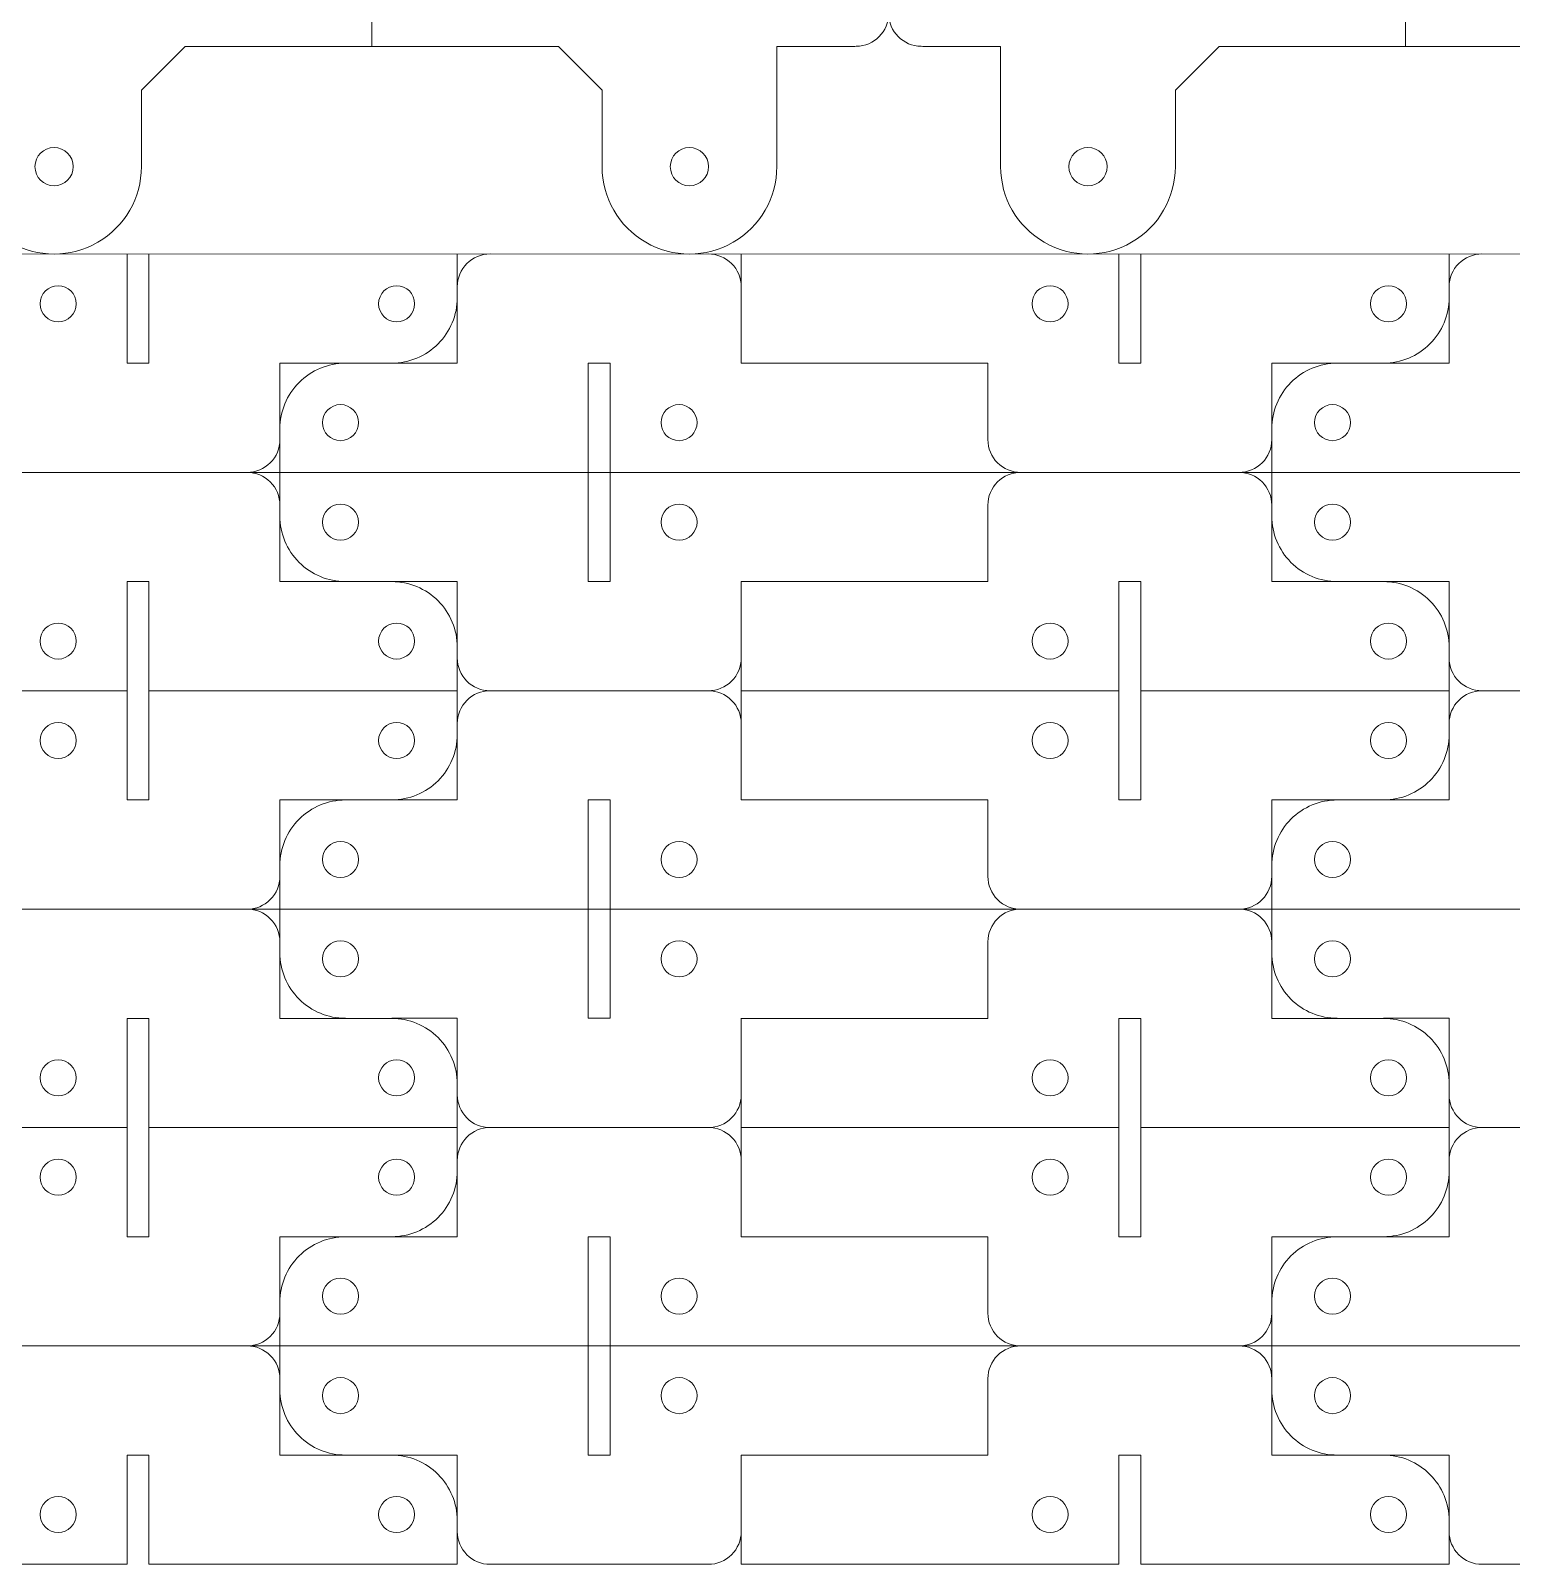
# Model space of a CAD drawing. Header units: millimetres. Extents: x -300 to 287, y -145 to 141.
# Drawn here: x 0.3 to 135.9, y -145 to -4.5 of the extents above; entities that cross this region are included whole.
import ezdxf

# ---------------------------------------------------------------- set-up
doc = ezdxf.new("R2010")
doc.units = ezdxf.units.MM
doc.header["$MEASUREMENT"] = 0
doc.layers.add('Layer 1', color=7, linetype='Continuous')

msp = doc.modelspace()

# ---------------------------------------------------------------- linework, layer by layer
at = {"layer": 'Layer 1', "lineweight": 9}
for points in [[(6.2012, 4.0377), (31.5447, 4.0377), (31.5447, -5.9623), (14.4512, -5.9623), (10.4512, -9.9623), (10.4512, -16.9623)], [(100.8881, 4.0377), (126.2316, 4.0377), (126.2316, -5.9623), (109.1381, -5.9623), (105.1381, -9.9623), (105.1381, -16.9623)], [(31.5446, -5.9623), (48.6381, -5.9623), (52.6381, -9.9623), (52.6381, -16.9623)], [(126.2315, -5.9623), (143.325, -5.9623), (147.325, -9.9623), (147.325, -16.9623)], [(-275.382, -41.9623), (-275.382, -34.9623), (-297.9755, -34.9623), (-297.9755, -24.9659), (244.0537, -24.9595)], [(9.1326, -24.9623), (9.1326, -34.9596), (11.1326, -34.9596), (11.1326, -24.9621)], [(39.3772, -28.9569), (39.3772, -24.9592)], [(87.9708, -41.9623), (87.9708, -34.9623), (87.9708, -34.9595), (65.3773, -34.9595), (65.3773, -34.9623), (65.3773, -24.9659)], [(99.9708, -24.9623), (99.9708, -34.9596), (101.9708, -34.9596), (101.9708, -24.9621)], [(130.2154, -28.9569), (130.2154, -24.9592)], [(23.1326, -41.9623), (23.1326, -34.9569), (33.3772, -34.9569)], [(113.9708, -41.9623), (113.9708, -34.9569), (124.2154, -34.9569)], [(-272.382, -44.9585), (269.6472, -44.9585)], [(20.1326, -44.9585), (20.1326, -44.9623)], [(90.9708, -44.9585), (90.9708, -44.9623)], [(110.9708, -44.9585), (110.9708, -44.9623)], [(11.1326, -64.9583), (11.1326, -74.9558), (9.1326, -74.9558), (9.1326, -64.9585), (-25.4609, -64.9549), (-25.4609, -54.9585), (-25.4609, -54.9613), (-2.8674, -54.9613), (-2.8674, -54.9585), (-2.8674, -47.9585)], [(33.3772, -54.9639), (23.1326, -54.9639), (23.1326, -47.9585)], [(101.9708, -64.9583), (101.9708, -74.9558), (99.9708, -74.9558), (99.9708, -64.9585), (65.3773, -64.9549), (65.3773, -54.9585), (65.3773, -54.9613), (87.9708, -54.9613), (87.9708, -54.9585), (87.9708, -47.9585)], [(124.2154, -54.9639), (113.9708, -54.9639), (113.9708, -47.9585)], [(9.1326, -64.9585), (9.1326, -54.9612), (11.1326, -54.9612), (11.1326, -64.9587), (39.3772, -64.9616), (39.3772, -60.9639)], [(33.3772, -54.9559), (39.3773, -54.9559), (39.3773, -61.9613)], [(99.9708, -64.9585), (99.9708, -54.9612), (101.9708, -54.9612), (101.9708, -64.9587), (130.2154, -64.9616), (130.2154, -60.9639)], [(124.2154, -54.9559), (130.2155, -54.9559), (130.2155, -61.9613)], [(39.3772, -68.9531), (39.3772, -64.9554)], [(42.3773, -64.9613), (62.3773, -64.9613)], [(87.9708, -81.9585), (87.9708, -74.9585), (87.9708, -74.9557), (65.3773, -74.9557), (65.3773, -74.9585), (65.3773, -64.9621)], [(130.2154, -68.9531), (130.2154, -64.9554)], [(133.2155, -64.9613), (153.2155, -64.9613)], [(23.1326, -81.9585), (23.1326, -74.9531), (33.3772, -74.9531)], [(113.9708, -81.9585), (113.9708, -74.9531), (124.2154, -74.9531)], [(-272.382, -84.9547), (269.6472, -84.9547)], [(20.1326, -84.9547), (20.1326, -84.9585)], [(90.9708, -84.9547), (90.9708, -84.9585)], [(110.9708, -84.9547), (110.9708, -84.9585)], [(11.1326, -104.9545), (11.1326, -114.952), (9.1326, -114.952), (9.1326, -104.9547), (-25.4609, -104.9511), (-25.4609, -94.9547), (-25.4609, -94.9575), (-2.8674, -94.9575), (-2.8674, -94.9547), (-2.8674, -87.9547)], [(33.3772, -94.9601), (23.1326, -94.9601), (23.1326, -87.9547)], [(101.9708, -104.9545), (101.9708, -114.952), (99.9708, -114.952), (99.9708, -104.9547), (65.3773, -104.9511), (65.3773, -94.9547), (65.3773, -94.9575), (87.9708, -94.9575), (87.9708, -94.9547), (87.9708, -87.9547)], [(124.2154, -94.9601), (113.9708, -94.9601), (113.9708, -87.9547)], [(9.1326, -104.9547), (9.1326, -94.9574), (11.1326, -94.9574), (11.1326, -104.9549), (39.3772, -104.9578), (39.3772, -100.9601)], [(33.3772, -94.9521), (39.3773, -94.9521), (39.3773, -101.9575)], [(99.9708, -104.9547), (99.9708, -94.9574), (101.9708, -94.9574), (101.9708, -104.9549), (130.2154, -104.9578), (130.2154, -100.9601)], [(124.2154, -94.9521), (130.2155, -94.9521), (130.2155, -101.9575)], [(39.3772, -104.9516), (39.3772, -108.9493)], [(42.3773, -104.9575), (62.3773, -104.9575)], [(87.9708, -121.9547), (87.9708, -114.9547), (87.9708, -114.9519), (65.3773, -114.9519), (65.3773, -114.9547), (65.3773, -104.9583)], [(130.2154, -104.9516), (130.2154, -108.9493)], [(133.2155, -104.9575), (153.2155, -104.9575)], [(33.3772, -114.9493), (23.1326, -114.9493), (23.1326, -121.9547)], [(124.2154, -114.9493), (113.9708, -114.9493), (113.9708, -121.9547)], [(269.6472, -124.9509), (-272.382, -124.9509)], [(20.1326, -124.9547), (20.1326, -124.9509)], [(90.9708, -124.9509), (90.9708, -124.9547)], [(110.9708, -124.9547), (110.9708, -124.9509)], [(39.3772, -140.9563), (39.3772, -144.954), (11.1326, -144.9511), (11.1326, -134.9536), (9.1326, -134.9536), (9.1326, -144.9509), (-25.4609, -144.9473), (-25.4609, -134.9509), (-25.4609, -134.9537), (-2.8674, -134.9537), (-2.8674, -134.9509), (-2.8674, -127.9509)], [(23.1326, -127.9509), (23.1326, -134.9563), (33.3772, -134.9563)], [(130.2154, -140.9563), (130.2154, -144.954), (101.9708, -144.9511), (101.9708, -134.9536), (99.9708, -134.9536), (99.9708, -144.9509), (65.3773, -144.9473), (65.3773, -134.9509), (65.3773, -134.9537), (87.9708, -134.9537), (87.9708, -134.9509), (87.9708, -127.9509)], [(113.9708, -127.9509), (113.9708, -134.9563), (124.2154, -134.9563)], [(33.3772, -134.9483), (39.3773, -134.9483), (39.3773, -141.9537)], [(124.2154, -134.9483), (130.2155, -134.9483), (130.2155, -141.9537)], [(42.3773, -144.9537), (62.3773, -144.9537)], [(133.2155, -144.9537), (153.2155, -144.9537)]]:
    msp.add_lwpolyline(points, dxfattribs=at)
at = {"layer": 'Layer 1', "color": 240, "lineweight": 9}
for points in [[(75.3818, -5.9623), (68.6381, -5.9623), (68.6381, -16.9623), (68.6381, -5.9623)], [(89.1381, -5.9623), (89.1381, -16.9623), (89.1381, -5.9623), (82.3944, -5.9623)], [(33.3772, -34.9649), (39.3773, -34.9649), (39.3773, -27.9595)], [(124.2154, -34.9649), (130.2155, -34.9649), (130.2155, -27.9595)], [(53.3773, -44.9595), (53.3773, -44.9613), (53.3773, -54.9586), (51.3773, -54.9586), (51.3773, -44.9611), (51.3773, -44.9597), (51.3773, -34.9622), (53.3773, -34.9622), (53.3773, -44.9595)], [(23.1327, -47.9585), (23.1327, -44.9582), (23.1327, -44.9626), (23.1327, -41.9623)], [(113.9709, -47.9585), (113.9709, -44.9582), (113.9709, -44.9626), (113.9709, -41.9623)], [(33.3772, -74.9611), (39.3773, -74.9611), (39.3773, -67.9557)], [(124.2154, -74.9611), (130.2155, -74.9611), (130.2155, -67.9557)], [(53.3773, -84.9557), (53.3773, -84.9575), (53.3773, -94.9548), (51.3773, -94.9548), (51.3773, -84.9573), (51.3773, -84.9559), (51.3773, -74.9584), (53.3773, -74.9584), (53.3773, -84.9557)], [(23.1327, -87.9547), (23.1327, -84.9544), (23.1327, -84.9588), (23.1327, -81.9585)], [(113.9709, -87.9547), (113.9709, -84.9544), (113.9709, -84.9588), (113.9709, -81.9585)], [(33.3772, -114.9573), (39.3773, -114.9573), (39.3773, -107.9519)], [(124.2154, -114.9573), (130.2155, -114.9573), (130.2155, -107.9519)], [(53.3773, -124.9519), (53.3773, -124.9537), (53.3773, -134.951), (51.3773, -134.951), (51.3773, -124.9535), (51.3773, -124.9521), (51.3773, -114.9546), (53.3773, -114.9546), (53.3773, -124.9519)], [(23.1327, -127.9509), (23.1327, -124.9506), (23.1327, -124.955), (23.1327, -121.9547)], [(113.9709, -127.9509), (113.9709, -124.9506), (113.9709, -124.955), (113.9709, -121.9547)]]:
    msp.add_lwpolyline(points, dxfattribs=at)
for points, knots in [([(82.3944, -5.9623), (82.2185, -5.9517), (82.0423, -5.9457), (81.8661, -5.9444), (80.2179, -5.9324), (78.8881, -4.5928), (78.8881, -2.9445), (78.8881, -4.5928), (77.5583, -5.9324), (75.9101, -5.9444), (75.7339, -5.9457), (75.5577, -5.9517), (75.3818, -5.9623)], [0, 0, 0, 0, 1, 1, 1, 2, 2, 2, 3, 3, 3, 4, 4, 4, 4]), ([(2.4512, -15.2123), (3.4177, -15.2123), (4.2012, -15.9958), (4.2012, -16.9623), (4.2012, -17.9288), (3.4177, -18.7123), (2.4512, -18.7123), (1.4847, -18.7123), (0.7012, -17.9288), (0.7012, -16.9623), (0.7012, -15.9958), (1.4847, -15.2123), (2.4512, -15.2123)], [0, 0, 0, 0, 1, 1, 1, 2, 2, 2, 3, 3, 3, 4, 4, 4, 4]), ([(60.6381, -15.2123), (59.6716, -15.2123), (58.8881, -15.9958), (58.8881, -16.9623), (58.8881, -17.9288), (59.6716, -18.7123), (60.6381, -18.7123), (61.6046, -18.7123), (62.3881, -17.9288), (62.3881, -16.9623), (62.3881, -15.9958), (61.6046, -15.2123), (60.6381, -15.2123)], [0, 0, 0, 0, 1, 1, 1, 2, 2, 2, 3, 3, 3, 4, 4, 4, 4]), ([(97.1381, -15.2123), (98.1046, -15.2123), (98.8881, -15.9958), (98.8881, -16.9623), (98.8881, -17.9288), (98.1046, -18.7123), (97.1381, -18.7123), (96.1716, -18.7123), (95.3881, -17.9288), (95.3881, -16.9623), (95.3881, -15.9958), (96.1716, -15.2123), (97.1381, -15.2123)], [0, 0, 0, 0, 1, 1, 1, 2, 2, 2, 3, 3, 3, 4, 4, 4, 4]), ([(39.3773, -27.9595), (39.3773, -27.1638), (39.6934, -26.4008), (40.256, -25.8382), (40.8186, -25.2755), (41.5817, -24.9595), (42.3773, -24.9595)], [0, 0, 0, 0, 1, 1, 1, 2, 2, 2, 2]), ([(62.3773, -24.9595), (63.173, -24.9595), (63.936, -25.2755), (64.4986, -25.8382), (65.0612, -26.4008), (65.3773, -27.1638), (65.3773, -27.9595)], [0, 0, 0, 0, 1, 1, 1, 2, 2, 2, 2]), ([(130.2155, -27.9595), (130.2155, -27.1638), (130.5316, -26.4008), (131.0942, -25.8382), (131.6568, -25.2755), (132.4199, -24.9595), (133.2155, -24.9595)], [0, 0, 0, 0, 1, 1, 1, 2, 2, 2, 2]), ([(2.8234, -27.8662), (3.7346, -27.8662), (4.4734, -28.6049), (4.4734, -29.5162), (4.4734, -30.4274), (3.7346, -31.1662), (2.8234, -31.1662), (1.9121, -31.1662), (1.1734, -30.4274), (1.1734, -29.5162), (1.1734, -28.6049), (1.9121, -27.8662), (2.8234, -27.8662)], [0, 0, 0, 0, 1, 1, 1, 2, 2, 2, 3, 3, 3, 4, 4, 4, 4]), ([(33.8234, -27.8662), (34.7346, -27.8662), (35.4734, -28.6049), (35.4734, -29.5162), (35.4734, -30.4274), (34.7346, -31.1662), (33.8234, -31.1662), (32.9121, -31.1662), (32.1734, -30.4274), (32.1734, -29.5162), (32.1734, -28.6049), (32.9121, -27.8662), (33.8234, -27.8662)], [0, 0, 0, 0, 1, 1, 1, 2, 2, 2, 3, 3, 3, 4, 4, 4, 4]), ([(93.6616, -27.8662), (94.5728, -27.8662), (95.3116, -28.6049), (95.3116, -29.5162), (95.3116, -30.4274), (94.5728, -31.1662), (93.6616, -31.1662), (92.7503, -31.1662), (92.0116, -30.4274), (92.0116, -29.5162), (92.0116, -28.6049), (92.7503, -27.8662), (93.6616, -27.8662)], [0, 0, 0, 0, 1, 1, 1, 2, 2, 2, 3, 3, 3, 4, 4, 4, 4]), ([(124.6616, -27.8662), (125.5728, -27.8662), (126.3116, -28.6049), (126.3116, -29.5162), (126.3116, -30.4274), (125.5728, -31.1662), (124.6616, -31.1662), (123.7503, -31.1662), (123.0116, -30.4274), (123.0116, -29.5162), (123.0116, -28.6049), (123.7503, -27.8662), (124.6616, -27.8662)], [0, 0, 0, 0, 1, 1, 1, 2, 2, 2, 3, 3, 3, 4, 4, 4, 4]), ([(23.1327, -40.9649), (23.1327, -39.3736), (23.7648, -37.8474), (24.89, -36.7222), (26.0153, -35.597), (27.5414, -34.9649), (29.1327, -34.9649)], [0, 0, 0, 0, 1, 1, 1, 2, 2, 2, 2]), ([(113.9709, -40.9649), (113.9709, -39.3736), (114.603, -37.8474), (115.7282, -36.7222), (116.8535, -35.597), (118.3796, -34.9649), (119.9709, -34.9649)], [0, 0, 0, 0, 1, 1, 1, 2, 2, 2, 2]), ([(28.6865, -42.0556), (27.7753, -42.0556), (27.0365, -41.3169), (27.0365, -40.4056), (27.0365, -39.4944), (27.7753, -38.7556), (28.6865, -38.7556), (29.5978, -38.7556), (30.3365, -39.4944), (30.3365, -40.4056), (30.3365, -41.3169), (29.5978, -42.0556), (28.6865, -42.0556)], [0, 0, 0, 0, 1, 1, 1, 2, 2, 2, 3, 3, 3, 4, 4, 4, 4]), ([(59.6865, -42.0556), (58.7753, -42.0556), (58.0365, -41.3169), (58.0365, -40.4056), (58.0365, -39.4944), (58.7753, -38.7556), (59.6865, -38.7556), (60.5978, -38.7556), (61.3365, -39.4944), (61.3365, -40.4056), (61.3365, -41.3169), (60.5978, -42.0556), (59.6865, -42.0556)], [0, 0, 0, 0, 1, 1, 1, 2, 2, 2, 3, 3, 3, 4, 4, 4, 4]), ([(119.5247, -42.0556), (118.6135, -42.0556), (117.8747, -41.3169), (117.8747, -40.4056), (117.8747, -39.4944), (118.6135, -38.7556), (119.5247, -38.7556), (120.436, -38.7556), (121.1747, -39.4944), (121.1747, -40.4056), (121.1747, -41.3169), (120.436, -42.0556), (119.5247, -42.0556)], [0, 0, 0, 0, 1, 1, 1, 2, 2, 2, 3, 3, 3, 4, 4, 4, 4]), ([(23.1327, -48.9559), (23.1327, -50.5472), (23.7648, -52.0734), (24.89, -53.1986), (26.0153, -54.3238), (27.5414, -54.9559), (29.1327, -54.9559)], [0, 0, 0, 0, 1, 1, 1, 2, 2, 2, 2]), ([(28.6865, -47.8652), (27.7753, -47.8652), (27.0365, -48.6039), (27.0365, -49.5152), (27.0365, -50.4264), (27.7753, -51.1652), (28.6865, -51.1652), (29.5978, -51.1652), (30.3365, -50.4264), (30.3365, -49.5152), (30.3365, -48.6039), (29.5978, -47.8652), (28.6865, -47.8652)], [0, 0, 0, 0, 1, 1, 1, 2, 2, 2, 3, 3, 3, 4, 4, 4, 4]), ([(59.6865, -47.8652), (58.7753, -47.8652), (58.0365, -48.6039), (58.0365, -49.5152), (58.0365, -50.4264), (58.7753, -51.1652), (59.6865, -51.1652), (60.5978, -51.1652), (61.3365, -50.4264), (61.3365, -49.5152), (61.3365, -48.6039), (60.5978, -47.8652), (59.6865, -47.8652)], [0, 0, 0, 0, 1, 1, 1, 2, 2, 2, 3, 3, 3, 4, 4, 4, 4]), ([(113.9709, -48.9559), (113.9709, -50.5472), (114.603, -52.0734), (115.7282, -53.1986), (116.8535, -54.3238), (118.3796, -54.9559), (119.9709, -54.9559)], [0, 0, 0, 0, 1, 1, 1, 2, 2, 2, 2]), ([(119.5247, -47.8652), (118.6135, -47.8652), (117.8747, -48.6039), (117.8747, -49.5152), (117.8747, -50.4264), (118.6135, -51.1652), (119.5247, -51.1652), (120.436, -51.1652), (121.1747, -50.4264), (121.1747, -49.5152), (121.1747, -48.6039), (120.436, -47.8652), (119.5247, -47.8652)], [0, 0, 0, 0, 1, 1, 1, 2, 2, 2, 3, 3, 3, 4, 4, 4, 4]), ([(2.8234, -62.0546), (3.7346, -62.0546), (4.4734, -61.3159), (4.4734, -60.4046), (4.4734, -59.4934), (3.7346, -58.7546), (2.8234, -58.7546), (1.9121, -58.7546), (1.1734, -59.4934), (1.1734, -60.4046), (1.1734, -61.3159), (1.9121, -62.0546), (2.8234, -62.0546)], [0, 0, 0, 0, 1, 1, 1, 2, 2, 2, 3, 3, 3, 4, 4, 4, 4]), ([(33.8234, -62.0546), (34.7346, -62.0546), (35.4734, -61.3159), (35.4734, -60.4046), (35.4734, -59.4934), (34.7346, -58.7546), (33.8234, -58.7546), (32.9121, -58.7546), (32.1734, -59.4934), (32.1734, -60.4046), (32.1734, -61.3159), (32.9121, -62.0546), (33.8234, -62.0546)], [0, 0, 0, 0, 1, 1, 1, 2, 2, 2, 3, 3, 3, 4, 4, 4, 4]), ([(93.6616, -62.0546), (94.5728, -62.0546), (95.3116, -61.3159), (95.3116, -60.4046), (95.3116, -59.4934), (94.5728, -58.7546), (93.6616, -58.7546), (92.7503, -58.7546), (92.0116, -59.4934), (92.0116, -60.4046), (92.0116, -61.3159), (92.7503, -62.0546), (93.6616, -62.0546)], [0, 0, 0, 0, 1, 1, 1, 2, 2, 2, 3, 3, 3, 4, 4, 4, 4]), ([(124.6616, -62.0546), (125.5728, -62.0546), (126.3116, -61.3159), (126.3116, -60.4046), (126.3116, -59.4934), (125.5728, -58.7546), (124.6616, -58.7546), (123.7503, -58.7546), (123.0116, -59.4934), (123.0116, -60.4046), (123.0116, -61.3159), (123.7503, -62.0546), (124.6616, -62.0546)], [0, 0, 0, 0, 1, 1, 1, 2, 2, 2, 3, 3, 3, 4, 4, 4, 4]), ([(39.3773, -67.9557), (39.3773, -67.16), (39.6934, -66.397), (40.256, -65.8344), (40.8186, -65.2717), (41.5817, -64.9557), (42.3773, -64.9557)], [0, 0, 0, 0, 1, 1, 1, 2, 2, 2, 2]), ([(62.3773, -64.9557), (63.173, -64.9557), (63.936, -65.2717), (64.4986, -65.8344), (65.0612, -66.397), (65.3773, -67.16), (65.3773, -67.9557)], [0, 0, 0, 0, 1, 1, 1, 2, 2, 2, 2]), ([(130.2155, -67.9557), (130.2155, -67.16), (130.5316, -66.397), (131.0942, -65.8344), (131.6568, -65.2717), (132.4199, -64.9557), (133.2155, -64.9557)], [0, 0, 0, 0, 1, 1, 1, 2, 2, 2, 2]), ([(2.8234, -67.8624), (3.7346, -67.8624), (4.4734, -68.6011), (4.4734, -69.5124), (4.4734, -70.4236), (3.7346, -71.1624), (2.8234, -71.1624), (1.9121, -71.1624), (1.1734, -70.4236), (1.1734, -69.5124), (1.1734, -68.6011), (1.9121, -67.8624), (2.8234, -67.8624)], [0, 0, 0, 0, 1, 1, 1, 2, 2, 2, 3, 3, 3, 4, 4, 4, 4]), ([(33.8234, -67.8624), (34.7346, -67.8624), (35.4734, -68.6011), (35.4734, -69.5124), (35.4734, -70.4236), (34.7346, -71.1624), (33.8234, -71.1624), (32.9121, -71.1624), (32.1734, -70.4236), (32.1734, -69.5124), (32.1734, -68.6011), (32.9121, -67.8624), (33.8234, -67.8624)], [0, 0, 0, 0, 1, 1, 1, 2, 2, 2, 3, 3, 3, 4, 4, 4, 4]), ([(93.6616, -67.8624), (94.5728, -67.8624), (95.3116, -68.6011), (95.3116, -69.5124), (95.3116, -70.4236), (94.5728, -71.1624), (93.6616, -71.1624), (92.7503, -71.1624), (92.0116, -70.4236), (92.0116, -69.5124), (92.0116, -68.6011), (92.7503, -67.8624), (93.6616, -67.8624)], [0, 0, 0, 0, 1, 1, 1, 2, 2, 2, 3, 3, 3, 4, 4, 4, 4]), ([(124.6616, -67.8624), (125.5728, -67.8624), (126.3116, -68.6011), (126.3116, -69.5124), (126.3116, -70.4236), (125.5728, -71.1624), (124.6616, -71.1624), (123.7503, -71.1624), (123.0116, -70.4236), (123.0116, -69.5124), (123.0116, -68.6011), (123.7503, -67.8624), (124.6616, -67.8624)], [0, 0, 0, 0, 1, 1, 1, 2, 2, 2, 3, 3, 3, 4, 4, 4, 4]), ([(23.1327, -80.9611), (23.1327, -79.3698), (23.7648, -77.8436), (24.89, -76.7184), (26.0153, -75.5932), (27.5414, -74.9611), (29.1327, -74.9611)], [0, 0, 0, 0, 1, 1, 1, 2, 2, 2, 2]), ([(113.9709, -80.9611), (113.9709, -79.3698), (114.603, -77.8436), (115.7282, -76.7184), (116.8535, -75.5932), (118.3796, -74.9611), (119.9709, -74.9611)], [0, 0, 0, 0, 1, 1, 1, 2, 2, 2, 2]), ([(28.6865, -82.0518), (27.7753, -82.0518), (27.0365, -81.3131), (27.0365, -80.4018), (27.0365, -79.4906), (27.7753, -78.7518), (28.6865, -78.7518), (29.5978, -78.7518), (30.3365, -79.4906), (30.3365, -80.4018), (30.3365, -81.3131), (29.5978, -82.0518), (28.6865, -82.0518)], [0, 0, 0, 0, 1, 1, 1, 2, 2, 2, 3, 3, 3, 4, 4, 4, 4]), ([(59.6865, -82.0518), (58.7753, -82.0518), (58.0365, -81.3131), (58.0365, -80.4018), (58.0365, -79.4906), (58.7753, -78.7518), (59.6865, -78.7518), (60.5978, -78.7518), (61.3365, -79.4906), (61.3365, -80.4018), (61.3365, -81.3131), (60.5978, -82.0518), (59.6865, -82.0518)], [0, 0, 0, 0, 1, 1, 1, 2, 2, 2, 3, 3, 3, 4, 4, 4, 4]), ([(119.5247, -82.0518), (118.6135, -82.0518), (117.8747, -81.3131), (117.8747, -80.4018), (117.8747, -79.4906), (118.6135, -78.7518), (119.5247, -78.7518), (120.436, -78.7518), (121.1747, -79.4906), (121.1747, -80.4018), (121.1747, -81.3131), (120.436, -82.0518), (119.5247, -82.0518)], [0, 0, 0, 0, 1, 1, 1, 2, 2, 2, 3, 3, 3, 4, 4, 4, 4]), ([(28.6865, -87.8614), (27.7753, -87.8614), (27.0365, -88.6001), (27.0365, -89.5114), (27.0365, -90.4226), (27.7753, -91.1614), (28.6865, -91.1614), (29.5978, -91.1614), (30.3365, -90.4226), (30.3365, -89.5114), (30.3365, -88.6001), (29.5978, -87.8614), (28.6865, -87.8614)], [0, 0, 0, 0, 1, 1, 1, 2, 2, 2, 3, 3, 3, 4, 4, 4, 4]), ([(59.6865, -87.8614), (58.7753, -87.8614), (58.0365, -88.6001), (58.0365, -89.5114), (58.0365, -90.4226), (58.7753, -91.1614), (59.6865, -91.1614), (60.5978, -91.1614), (61.3365, -90.4226), (61.3365, -89.5114), (61.3365, -88.6001), (60.5978, -87.8614), (59.6865, -87.8614)], [0, 0, 0, 0, 1, 1, 1, 2, 2, 2, 3, 3, 3, 4, 4, 4, 4]), ([(119.5247, -87.8614), (118.6135, -87.8614), (117.8747, -88.6001), (117.8747, -89.5114), (117.8747, -90.4226), (118.6135, -91.1614), (119.5247, -91.1614), (120.436, -91.1614), (121.1747, -90.4226), (121.1747, -89.5114), (121.1747, -88.6001), (120.436, -87.8614), (119.5247, -87.8614)], [0, 0, 0, 0, 1, 1, 1, 2, 2, 2, 3, 3, 3, 4, 4, 4, 4]), ([(23.1327, -88.9521), (23.1327, -90.5434), (23.7648, -92.0696), (24.89, -93.1948), (26.0153, -94.32), (27.5414, -94.9521), (29.1327, -94.9521)], [0, 0, 0, 0, 1, 1, 1, 2, 2, 2, 2]), ([(113.9709, -88.9521), (113.9709, -90.5434), (114.603, -92.0696), (115.7282, -93.1948), (116.8535, -94.32), (118.3796, -94.9521), (119.9709, -94.9521)], [0, 0, 0, 0, 1, 1, 1, 2, 2, 2, 2]), ([(2.8234, -102.0508), (3.7346, -102.0508), (4.4734, -101.3121), (4.4734, -100.4008), (4.4734, -99.4896), (3.7346, -98.7508), (2.8234, -98.7508), (1.9121, -98.7508), (1.1734, -99.4896), (1.1734, -100.4008), (1.1734, -101.3121), (1.9121, -102.0508), (2.8234, -102.0508)], [0, 0, 0, 0, 1, 1, 1, 2, 2, 2, 3, 3, 3, 4, 4, 4, 4]), ([(33.8234, -102.0508), (34.7346, -102.0508), (35.4734, -101.3121), (35.4734, -100.4008), (35.4734, -99.4896), (34.7346, -98.7508), (33.8234, -98.7508), (32.9121, -98.7508), (32.1734, -99.4896), (32.1734, -100.4008), (32.1734, -101.3121), (32.9121, -102.0508), (33.8234, -102.0508)], [0, 0, 0, 0, 1, 1, 1, 2, 2, 2, 3, 3, 3, 4, 4, 4, 4]), ([(93.6616, -102.0508), (94.5728, -102.0508), (95.3116, -101.3121), (95.3116, -100.4008), (95.3116, -99.4896), (94.5728, -98.7508), (93.6616, -98.7508), (92.7503, -98.7508), (92.0116, -99.4896), (92.0116, -100.4008), (92.0116, -101.3121), (92.7503, -102.0508), (93.6616, -102.0508)], [0, 0, 0, 0, 1, 1, 1, 2, 2, 2, 3, 3, 3, 4, 4, 4, 4]), ([(124.6616, -102.0508), (125.5728, -102.0508), (126.3116, -101.3121), (126.3116, -100.4008), (126.3116, -99.4896), (125.5728, -98.7508), (124.6616, -98.7508), (123.7503, -98.7508), (123.0116, -99.4896), (123.0116, -100.4008), (123.0116, -101.3121), (123.7503, -102.0508), (124.6616, -102.0508)], [0, 0, 0, 0, 1, 1, 1, 2, 2, 2, 3, 3, 3, 4, 4, 4, 4]), ([(39.3773, -107.9519), (39.3773, -107.1562), (39.6934, -106.3932), (40.256, -105.8306), (40.8186, -105.2679), (41.5817, -104.9519), (42.3773, -104.9519)], [0, 0, 0, 0, 1, 1, 1, 2, 2, 2, 2]), ([(62.3773, -104.9519), (63.173, -104.9519), (63.936, -105.2679), (64.4986, -105.8306), (65.0612, -106.3932), (65.3773, -107.1562), (65.3773, -107.9519)], [0, 0, 0, 0, 1, 1, 1, 2, 2, 2, 2]), ([(130.2155, -107.9519), (130.2155, -107.1562), (130.5316, -106.3932), (131.0942, -105.8306), (131.6568, -105.2679), (132.4199, -104.9519), (133.2155, -104.9519)], [0, 0, 0, 0, 1, 1, 1, 2, 2, 2, 2]), ([(2.8234, -107.8586), (3.7346, -107.8586), (4.4734, -108.5973), (4.4734, -109.5086), (4.4734, -110.4198), (3.7346, -111.1586), (2.8234, -111.1586), (1.9121, -111.1586), (1.1734, -110.4198), (1.1734, -109.5086), (1.1734, -108.5973), (1.9121, -107.8586), (2.8234, -107.8586)], [0, 0, 0, 0, 1, 1, 1, 2, 2, 2, 3, 3, 3, 4, 4, 4, 4]), ([(33.8234, -107.8586), (34.7346, -107.8586), (35.4734, -108.5973), (35.4734, -109.5086), (35.4734, -110.4198), (34.7346, -111.1586), (33.8234, -111.1586), (32.9121, -111.1586), (32.1734, -110.4198), (32.1734, -109.5086), (32.1734, -108.5973), (32.9121, -107.8586), (33.8234, -107.8586)], [0, 0, 0, 0, 1, 1, 1, 2, 2, 2, 3, 3, 3, 4, 4, 4, 4]), ([(93.6616, -107.8586), (94.5728, -107.8586), (95.3116, -108.5973), (95.3116, -109.5086), (95.3116, -110.4198), (94.5728, -111.1586), (93.6616, -111.1586), (92.7503, -111.1586), (92.0116, -110.4198), (92.0116, -109.5086), (92.0116, -108.5973), (92.7503, -107.8586), (93.6616, -107.8586)], [0, 0, 0, 0, 1, 1, 1, 2, 2, 2, 3, 3, 3, 4, 4, 4, 4]), ([(124.6616, -107.8586), (125.5728, -107.8586), (126.3116, -108.5973), (126.3116, -109.5086), (126.3116, -110.4198), (125.5728, -111.1586), (124.6616, -111.1586), (123.7503, -111.1586), (123.0116, -110.4198), (123.0116, -109.5086), (123.0116, -108.5973), (123.7503, -107.8586), (124.6616, -107.8586)], [0, 0, 0, 0, 1, 1, 1, 2, 2, 2, 3, 3, 3, 4, 4, 4, 4]), ([(23.1327, -120.9573), (23.1327, -119.366), (23.7648, -117.8398), (24.89, -116.7146), (26.0153, -115.5894), (27.5414, -114.9573), (29.1327, -114.9573)], [0, 0, 0, 0, 1, 1, 1, 2, 2, 2, 2]), ([(113.9709, -120.9573), (113.9709, -119.366), (114.603, -117.8398), (115.7282, -116.7146), (116.8535, -115.5894), (118.3796, -114.9573), (119.9709, -114.9573)], [0, 0, 0, 0, 1, 1, 1, 2, 2, 2, 2]), ([(28.6865, -122.048), (27.7753, -122.048), (27.0365, -121.3093), (27.0365, -120.398), (27.0365, -119.4868), (27.7753, -118.748), (28.6865, -118.748), (29.5978, -118.748), (30.3365, -119.4868), (30.3365, -120.398), (30.3365, -121.3093), (29.5978, -122.048), (28.6865, -122.048)], [0, 0, 0, 0, 1, 1, 1, 2, 2, 2, 3, 3, 3, 4, 4, 4, 4]), ([(59.6865, -122.048), (58.7753, -122.048), (58.0365, -121.3093), (58.0365, -120.398), (58.0365, -119.4868), (58.7753, -118.748), (59.6865, -118.748), (60.5978, -118.748), (61.3365, -119.4868), (61.3365, -120.398), (61.3365, -121.3093), (60.5978, -122.048), (59.6865, -122.048)], [0, 0, 0, 0, 1, 1, 1, 2, 2, 2, 3, 3, 3, 4, 4, 4, 4]), ([(119.5247, -122.048), (118.6135, -122.048), (117.8747, -121.3093), (117.8747, -120.398), (117.8747, -119.4868), (118.6135, -118.748), (119.5247, -118.748), (120.436, -118.748), (121.1747, -119.4868), (121.1747, -120.398), (121.1747, -121.3093), (120.436, -122.048), (119.5247, -122.048)], [0, 0, 0, 0, 1, 1, 1, 2, 2, 2, 3, 3, 3, 4, 4, 4, 4]), ([(23.1327, -128.9483), (23.1327, -130.5396), (23.7648, -132.0658), (24.89, -133.191), (26.0153, -134.3162), (27.5414, -134.9483), (29.1327, -134.9483)], [0, 0, 0, 0, 1, 1, 1, 2, 2, 2, 2]), ([(28.6865, -127.8576), (27.7753, -127.8576), (27.0365, -128.5963), (27.0365, -129.5076), (27.0365, -130.4188), (27.7753, -131.1576), (28.6865, -131.1576), (29.5978, -131.1576), (30.3365, -130.4188), (30.3365, -129.5076), (30.3365, -128.5963), (29.5978, -127.8576), (28.6865, -127.8576)], [0, 0, 0, 0, 1, 1, 1, 2, 2, 2, 3, 3, 3, 4, 4, 4, 4]), ([(59.6865, -127.8576), (58.7753, -127.8576), (58.0365, -128.5963), (58.0365, -129.5076), (58.0365, -130.4188), (58.7753, -131.1576), (59.6865, -131.1576), (60.5978, -131.1576), (61.3365, -130.4188), (61.3365, -129.5076), (61.3365, -128.5963), (60.5978, -127.8576), (59.6865, -127.8576)], [0, 0, 0, 0, 1, 1, 1, 2, 2, 2, 3, 3, 3, 4, 4, 4, 4]), ([(113.9709, -128.9483), (113.9709, -130.5396), (114.603, -132.0658), (115.7282, -133.191), (116.8535, -134.3162), (118.3796, -134.9483), (119.9709, -134.9483)], [0, 0, 0, 0, 1, 1, 1, 2, 2, 2, 2]), ([(119.5247, -127.8576), (118.6135, -127.8576), (117.8747, -128.5963), (117.8747, -129.5076), (117.8747, -130.4188), (118.6135, -131.1576), (119.5247, -131.1576), (120.436, -131.1576), (121.1747, -130.4188), (121.1747, -129.5076), (121.1747, -128.5963), (120.436, -127.8576), (119.5247, -127.8576)], [0, 0, 0, 0, 1, 1, 1, 2, 2, 2, 3, 3, 3, 4, 4, 4, 4]), ([(2.8234, -142.047), (3.7346, -142.047), (4.4734, -141.3083), (4.4734, -140.397), (4.4734, -139.4858), (3.7346, -138.747), (2.8234, -138.747), (1.9121, -138.747), (1.1734, -139.4858), (1.1734, -140.397), (1.1734, -141.3083), (1.9121, -142.047), (2.8234, -142.047)], [0, 0, 0, 0, 1, 1, 1, 2, 2, 2, 3, 3, 3, 4, 4, 4, 4]), ([(33.8234, -142.047), (34.7346, -142.047), (35.4734, -141.3083), (35.4734, -140.397), (35.4734, -139.4858), (34.7346, -138.747), (33.8234, -138.747), (32.9121, -138.747), (32.1734, -139.4858), (32.1734, -140.397), (32.1734, -141.3083), (32.9121, -142.047), (33.8234, -142.047)], [0, 0, 0, 0, 1, 1, 1, 2, 2, 2, 3, 3, 3, 4, 4, 4, 4]), ([(93.6616, -142.047), (94.5728, -142.047), (95.3116, -141.3083), (95.3116, -140.397), (95.3116, -139.4858), (94.5728, -138.747), (93.6616, -138.747), (92.7503, -138.747), (92.0116, -139.4858), (92.0116, -140.397), (92.0116, -141.3083), (92.7503, -142.047), (93.6616, -142.047)], [0, 0, 0, 0, 1, 1, 1, 2, 2, 2, 3, 3, 3, 4, 4, 4, 4]), ([(124.6616, -142.047), (125.5728, -142.047), (126.3116, -141.3083), (126.3116, -140.397), (126.3116, -139.4858), (125.5728, -138.747), (124.6616, -138.747), (123.7503, -138.747), (123.0116, -139.4858), (123.0116, -140.397), (123.0116, -141.3083), (123.7503, -142.047), (124.6616, -142.047)], [0, 0, 0, 0, 1, 1, 1, 2, 2, 2, 3, 3, 3, 4, 4, 4, 4])]:
    msp.add_open_spline(points, degree=3, knots=knots, dxfattribs=at)
at = {"layer": 'Layer 1', "lineweight": 9}
for points, knots in [([(10.4512, -16.9623), (10.4512, -19.8204), (8.9264, -22.4614), (6.4512, -23.8905), (3.976, -25.3195), (0.9264, -25.3195), (-1.5488, -23.8905), (-4.024, -22.4614), (-5.5488, -19.8204), (-5.5488, -16.9623)], [0, 0, 0, 0, 1, 1, 1, 2, 2, 2, 3, 3, 3, 3]), ([(52.6381, -16.9623), (52.6381, -19.8204), (54.1629, -22.4614), (56.6381, -23.8905), (59.1133, -25.3195), (62.1629, -25.3195), (64.6381, -23.8905), (67.1133, -22.4614), (68.6381, -19.8204), (68.6381, -16.9623)], [0, 0, 0, 0, 1, 1, 1, 2, 2, 2, 3, 3, 3, 3]), ([(105.1381, -16.9623), (105.1381, -19.8204), (103.6133, -22.4614), (101.1381, -23.8905), (98.6629, -25.3195), (95.6133, -25.3195), (93.1381, -23.8905), (90.6629, -22.4614), (89.1381, -19.8204), (89.1381, -16.9623)], [0, 0, 0, 0, 1, 1, 1, 2, 2, 2, 3, 3, 3, 3]), ([(33.3772, -34.9569), (34.9685, -34.9569), (36.4946, -34.3248), (37.6199, -33.1996), (38.7451, -32.0744), (39.3772, -30.5482), (39.3772, -28.9569)], [0, 0, 0, 0, 1, 1, 1, 2, 2, 2, 2]), ([(124.2154, -34.9569), (125.8067, -34.9569), (127.3328, -34.3248), (128.4581, -33.1996), (129.5833, -32.0744), (130.2154, -30.5482), (130.2154, -28.9569)], [0, 0, 0, 0, 1, 1, 1, 2, 2, 2, 2]), ([(20.1326, -44.9623), (20.9282, -44.9623), (21.6913, -44.6463), (22.2539, -44.0836), (22.8165, -43.521), (23.1326, -42.758), (23.1326, -41.9623)], [0, 0, 0, 0, 1, 1, 1, 2, 2, 2, 2]), ([(90.9708, -44.9623), (90.1751, -44.9623), (89.4121, -44.6463), (88.8495, -44.0836), (88.2869, -43.521), (87.9708, -42.758), (87.9708, -41.9623)], [0, 0, 0, 0, 1, 1, 1, 2, 2, 2, 2]), ([(110.9708, -44.9623), (111.7664, -44.9623), (112.5295, -44.6463), (113.0921, -44.0836), (113.6547, -43.521), (113.9708, -42.758), (113.9708, -41.9623)], [0, 0, 0, 0, 1, 1, 1, 2, 2, 2, 2]), ([(23.1326, -47.9585), (23.1326, -47.1628), (22.8165, -46.3998), (22.2539, -45.8372), (21.6913, -45.2745), (20.9282, -44.9585), (20.1326, -44.9585)], [0, 0, 0, 0, 1, 1, 1, 2, 2, 2, 2]), ([(87.9708, -47.9585), (87.9708, -47.1628), (88.2869, -46.3998), (88.8495, -45.8372), (89.4121, -45.2745), (90.1751, -44.9585), (90.9708, -44.9585)], [0, 0, 0, 0, 1, 1, 1, 2, 2, 2, 2]), ([(113.9708, -47.9585), (113.9708, -47.1628), (113.6547, -46.3998), (113.0921, -45.8372), (112.5295, -45.2745), (111.7664, -44.9585), (110.9708, -44.9585)], [0, 0, 0, 0, 1, 1, 1, 2, 2, 2, 2]), ([(39.3772, -60.9639), (39.3772, -59.3726), (38.7451, -57.8464), (37.6199, -56.7212), (36.4946, -55.596), (34.9685, -54.9639), (33.3772, -54.9639)], [0, 0, 0, 0, 1, 1, 1, 2, 2, 2, 2]), ([(130.2154, -60.9639), (130.2154, -59.3726), (129.5833, -57.8464), (128.4581, -56.7212), (127.3328, -55.596), (125.8067, -54.9639), (124.2154, -54.9639)], [0, 0, 0, 0, 1, 1, 1, 2, 2, 2, 2]), ([(39.3773, -61.9613), (39.3773, -62.757), (39.6934, -63.52), (40.256, -64.0826), (40.8186, -64.6453), (41.5817, -64.9613), (42.3773, -64.9613)], [0, 0, 0, 0, 1, 1, 1, 2, 2, 2, 2]), ([(62.3773, -64.9613), (63.173, -64.9613), (63.936, -64.6453), (64.4986, -64.0826), (65.0612, -63.52), (65.3773, -62.757), (65.3773, -61.9613)], [0, 0, 0, 0, 1, 1, 1, 2, 2, 2, 2]), ([(130.2155, -61.9613), (130.2155, -62.757), (130.5316, -63.52), (131.0942, -64.0826), (131.6568, -64.6453), (132.4199, -64.9613), (133.2155, -64.9613)], [0, 0, 0, 0, 1, 1, 1, 2, 2, 2, 2]), ([(33.3772, -74.9531), (34.9685, -74.9531), (36.4946, -74.321), (37.6199, -73.1958), (38.7451, -72.0706), (39.3772, -70.5444), (39.3772, -68.9531)], [0, 0, 0, 0, 1, 1, 1, 2, 2, 2, 2]), ([(124.2154, -74.9531), (125.8067, -74.9531), (127.3328, -74.321), (128.4581, -73.1958), (129.5833, -72.0706), (130.2154, -70.5444), (130.2154, -68.9531)], [0, 0, 0, 0, 1, 1, 1, 2, 2, 2, 2]), ([(20.1326, -84.9585), (20.9282, -84.9585), (21.6913, -84.6425), (22.2539, -84.0798), (22.8165, -83.5172), (23.1326, -82.7542), (23.1326, -81.9585)], [0, 0, 0, 0, 1, 1, 1, 2, 2, 2, 2]), ([(90.9708, -84.9585), (90.1751, -84.9585), (89.4121, -84.6425), (88.8495, -84.0798), (88.2869, -83.5172), (87.9708, -82.7542), (87.9708, -81.9585)], [0, 0, 0, 0, 1, 1, 1, 2, 2, 2, 2]), ([(110.9708, -84.9585), (111.7664, -84.9585), (112.5295, -84.6425), (113.0921, -84.0798), (113.6547, -83.5172), (113.9708, -82.7542), (113.9708, -81.9585)], [0, 0, 0, 0, 1, 1, 1, 2, 2, 2, 2]), ([(23.1326, -87.9547), (23.1326, -87.159), (22.8165, -86.396), (22.2539, -85.8334), (21.6913, -85.2707), (20.9282, -84.9547), (20.1326, -84.9547)], [0, 0, 0, 0, 1, 1, 1, 2, 2, 2, 2]), ([(87.9708, -87.9547), (87.9708, -87.159), (88.2869, -86.396), (88.8495, -85.8334), (89.4121, -85.2707), (90.1751, -84.9547), (90.9708, -84.9547)], [0, 0, 0, 0, 1, 1, 1, 2, 2, 2, 2]), ([(113.9708, -87.9547), (113.9708, -87.159), (113.6547, -86.396), (113.0921, -85.8334), (112.5295, -85.2707), (111.7664, -84.9547), (110.9708, -84.9547)], [0, 0, 0, 0, 1, 1, 1, 2, 2, 2, 2]), ([(39.3772, -100.9601), (39.3772, -99.3688), (38.7451, -97.8426), (37.6199, -96.7174), (36.4946, -95.5922), (34.9685, -94.9601), (33.3772, -94.9601)], [0, 0, 0, 0, 1, 1, 1, 2, 2, 2, 2]), ([(130.2154, -100.9601), (130.2154, -99.3688), (129.5833, -97.8426), (128.4581, -96.7174), (127.3328, -95.5922), (125.8067, -94.9601), (124.2154, -94.9601)], [0, 0, 0, 0, 1, 1, 1, 2, 2, 2, 2]), ([(39.3773, -101.9575), (39.3773, -102.7532), (39.6934, -103.5162), (40.256, -104.0788), (40.8186, -104.6415), (41.5817, -104.9575), (42.3773, -104.9575)], [0, 0, 0, 0, 1, 1, 1, 2, 2, 2, 2]), ([(62.3773, -104.9575), (63.173, -104.9575), (63.936, -104.6415), (64.4986, -104.0788), (65.0612, -103.5162), (65.3773, -102.7532), (65.3773, -101.9575)], [0, 0, 0, 0, 1, 1, 1, 2, 2, 2, 2]), ([(130.2155, -101.9575), (130.2155, -102.7532), (130.5316, -103.5162), (131.0942, -104.0788), (131.6568, -104.6415), (132.4199, -104.9575), (133.2155, -104.9575)], [0, 0, 0, 0, 1, 1, 1, 2, 2, 2, 2]), ([(39.3772, -108.9493), (39.3772, -110.5406), (38.7451, -112.0668), (37.6199, -113.192), (36.4946, -114.3172), (34.9685, -114.9493), (33.3772, -114.9493)], [0, 0, 0, 0, 1, 1, 1, 2, 2, 2, 2]), ([(130.2154, -108.9493), (130.2154, -110.5406), (129.5833, -112.0668), (128.4581, -113.192), (127.3328, -114.3172), (125.8067, -114.9493), (124.2154, -114.9493)], [0, 0, 0, 0, 1, 1, 1, 2, 2, 2, 2]), ([(23.1326, -121.9547), (23.1326, -122.7504), (22.8165, -123.5134), (22.2539, -124.076), (21.6913, -124.6387), (20.9282, -124.9547), (20.1326, -124.9547)], [0, 0, 0, 0, 1, 1, 1, 2, 2, 2, 2]), ([(90.9708, -124.9547), (90.1751, -124.9547), (89.4121, -124.6387), (88.8495, -124.076), (88.2869, -123.5134), (87.9708, -122.7504), (87.9708, -121.9547)], [0, 0, 0, 0, 1, 1, 1, 2, 2, 2, 2]), ([(113.9708, -121.9547), (113.9708, -122.7504), (113.6547, -123.5134), (113.0921, -124.076), (112.5295, -124.6387), (111.7664, -124.9547), (110.9708, -124.9547)], [0, 0, 0, 0, 1, 1, 1, 2, 2, 2, 2]), ([(20.1326, -124.9509), (20.9282, -124.9509), (21.6913, -125.2669), (22.2539, -125.8296), (22.8165, -126.3922), (23.1326, -127.1552), (23.1326, -127.9509)], [0, 0, 0, 0, 1, 1, 1, 2, 2, 2, 2]), ([(87.9708, -127.9509), (87.9708, -127.1552), (88.2869, -126.3922), (88.8495, -125.8296), (89.4121, -125.2669), (90.1751, -124.9509), (90.9708, -124.9509)], [0, 0, 0, 0, 1, 1, 1, 2, 2, 2, 2]), ([(110.9708, -124.9509), (111.7664, -124.9509), (112.5295, -125.2669), (113.0921, -125.8296), (113.6547, -126.3922), (113.9708, -127.1552), (113.9708, -127.9509)], [0, 0, 0, 0, 1, 1, 1, 2, 2, 2, 2]), ([(33.3772, -134.9563), (34.9685, -134.9563), (36.4946, -135.5884), (37.6199, -136.7136), (38.7451, -137.8388), (39.3772, -139.365), (39.3772, -140.9563)], [0, 0, 0, 0, 1, 1, 1, 2, 2, 2, 2]), ([(124.2154, -134.9563), (125.8067, -134.9563), (127.3328, -135.5884), (128.4581, -136.7136), (129.5833, -137.8388), (130.2154, -139.365), (130.2154, -140.9563)], [0, 0, 0, 0, 1, 1, 1, 2, 2, 2, 2]), ([(39.3773, -141.9537), (39.3773, -142.7494), (39.6934, -143.5124), (40.256, -144.075), (40.8186, -144.6377), (41.5817, -144.9537), (42.3773, -144.9537)], [0, 0, 0, 0, 1, 1, 1, 2, 2, 2, 2]), ([(62.3773, -144.9537), (63.173, -144.9537), (63.936, -144.6377), (64.4986, -144.075), (65.0612, -143.5124), (65.3773, -142.7494), (65.3773, -141.9537)], [0, 0, 0, 0, 1, 1, 1, 2, 2, 2, 2]), ([(130.2155, -141.9537), (130.2155, -142.7494), (130.5316, -143.5124), (131.0942, -144.075), (131.6568, -144.6377), (132.4199, -144.9537), (133.2155, -144.9537)], [0, 0, 0, 0, 1, 1, 1, 2, 2, 2, 2])]:
    msp.add_open_spline(points, degree=3, knots=knots, dxfattribs=at)

doc.saveas('drawing.dxf')
